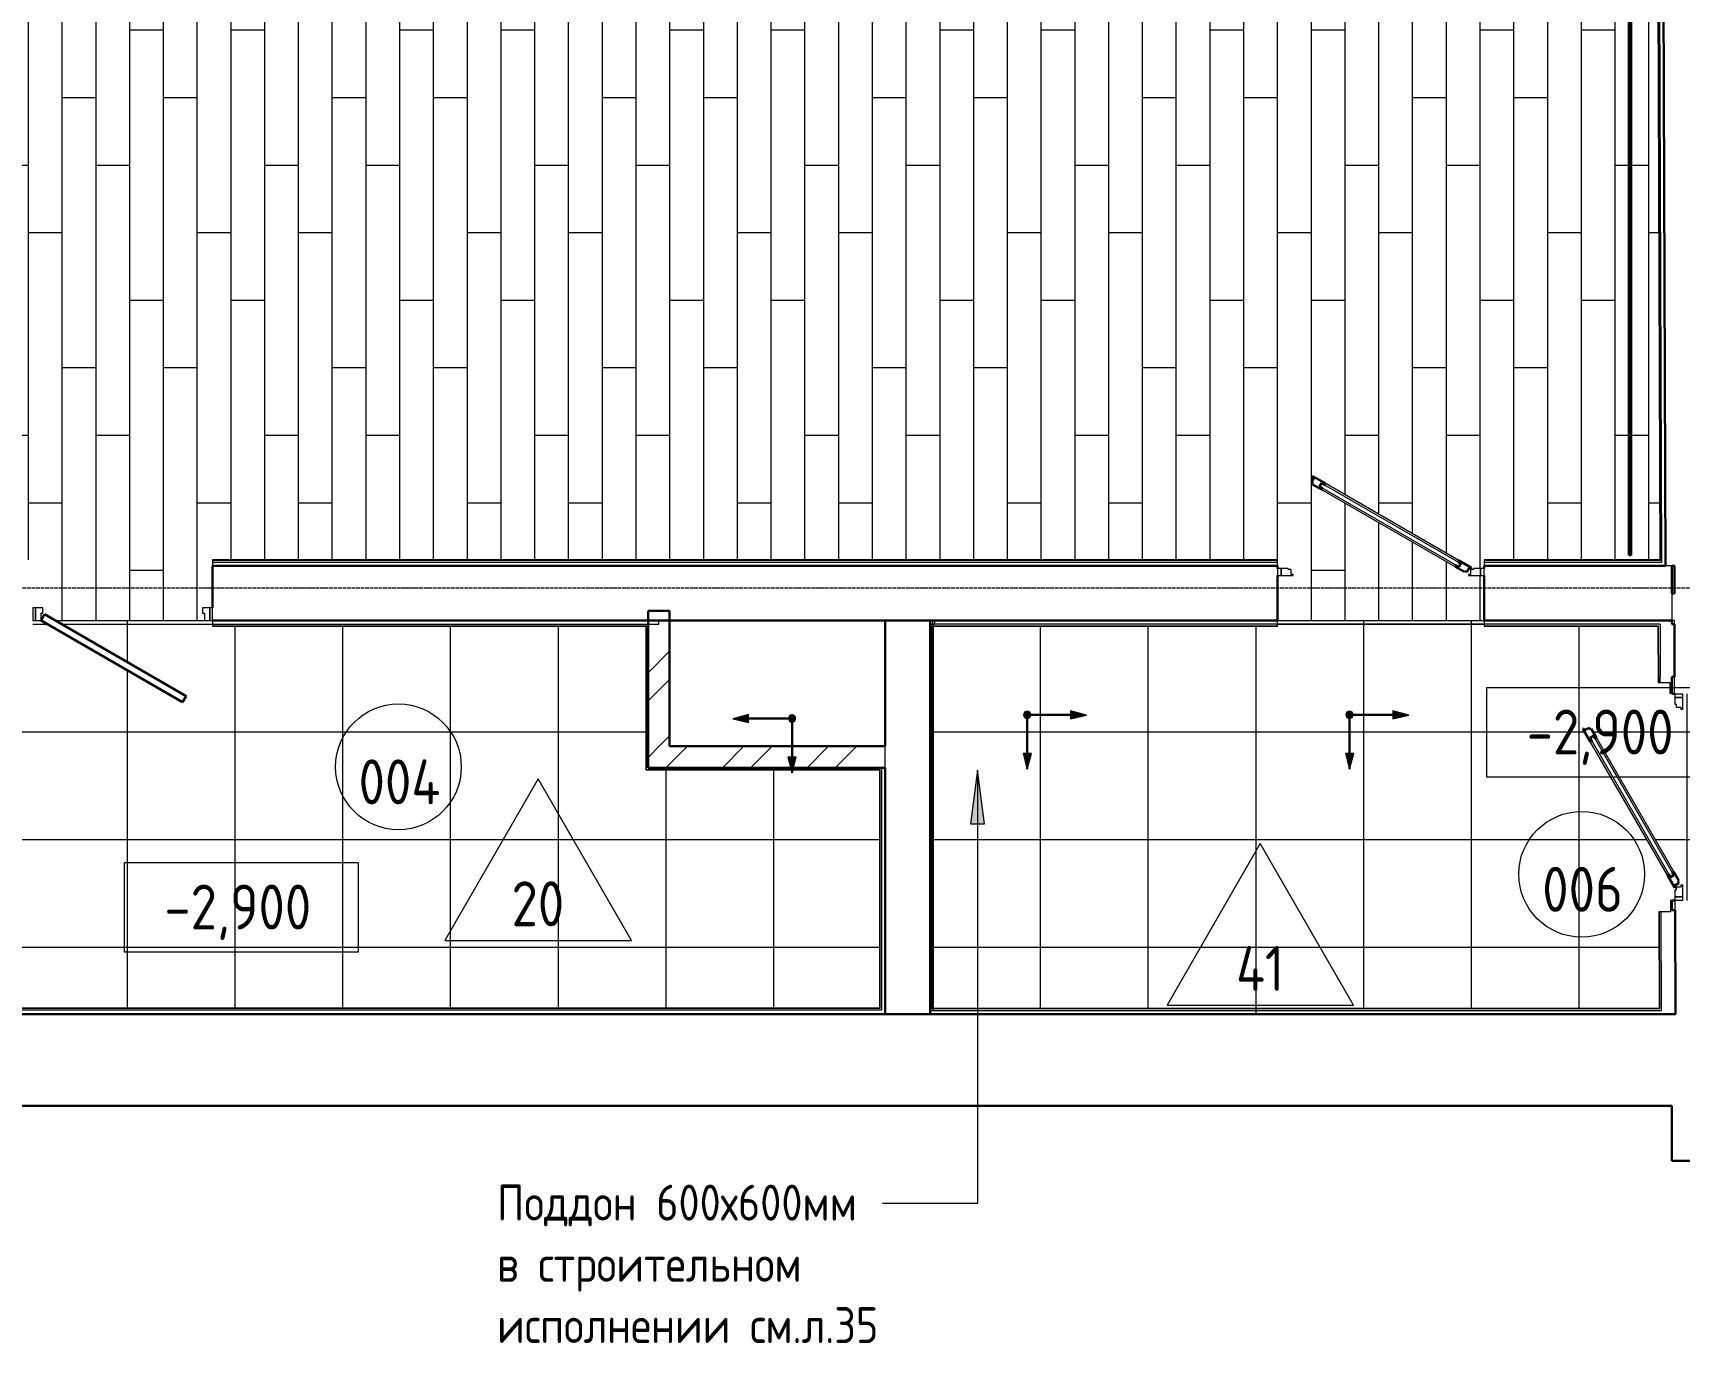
# Model space of a CAD drawing. Header units: millimetres. Extents: x -11773 to 96226, y -4908 to 46494.
# Drawn here: x 21061 to 30228, y 16040 to 23335 of the extents above; entities that cross this region are included whole.
import ezdxf

# ---------------------------------------------------------------- set-up
doc = ezdxf.new("R2010")
doc.units = ezdxf.units.MM
doc.linetypes.add('ADSK_Линия сетки', pattern=[25, 20, -2.5, 0, -2.5])
for name, color, linetype, lineweight in [('Аннотация', 7, 'Continuous', 9), ('Двери', 7, 'Continuous', 9), ('Каркас', 7, 'Continuous', 18), ('Марки', 7, 'Continuous', 20), ('Марки помещений', 7, 'Continuous', 20), ('Оси', 7, 'Continuous', 9), ('Отметки', 7, 'Continuous', 9), ('Перекрытие', 7, 'Continuous', 18), ('Перекрытие штриховка', 7, 'Continuous', 18), ('Стены внутренние', 7, 'Continuous', 18), ('Стены несущие', 7, 'Continuous', 30), ('Стены отделка', 7, 'Continuous', 30), ('Стены штриховка', 7, 'Continuous', 9), ('Узлы', 7, 'Continuous', 18)]:
    doc.layers.add(name, color=color, linetype=linetype, lineweight=lineweight)
doc.layers.add('Линии', color=7, linetype='Continuous', lineweight=9, true_color=0x00a600)
doc.styles.add('GOST Common_1', font='GOST_Common.ttf', dxfattribs={"width": 0.9, "height": 250})
doc.styles.add('GOST Common_2', font='GOST_Common.ttf', dxfattribs={"width": 0.9, "height": 250})
doc.styles.add('GOST Common_3', font='GOST_Common.ttf', dxfattribs={"width": 0.9, "height": 200})
pattern_1 = [(45, (0, 0), (-235.7317, 235.7317), []), (45, (157.15, 0), (-235.7317, 235.7317), [])]

# ---------------------------------------------------------------- blocks, each defined once
blk = doc.blocks.new('АС_Дверь_Однопольная_Алюминиевая - 1150х2200 алюм ост EIW30 Д12п-6524472-План полов подвала')
at = {"layer": 'Двери'}
for p, q in [((-450, -420), (-430, -420)), ((-450, -460), (-450, -420)), ((-430, -420), (-430, -460)), ((-430, -420), (-363, -420)), ((-430, -460), (-430, -420)), ((-391, -453.5), (-391, -460)), ((-374.5, -453.5), (-391, -453.5)), ((-374.5, -426.5), (-374.5, -453.5)), ((-363, -426.5), (-374.5, -426.5)), ((-363, -420), (-363, -426.5)), ((613, -420), (680, -420)), ((613, -426.5), (613, -420)), ((624.5, -426.5), (613, -426.5)), ((624.5, -453.5), (624.5, -426.5)), ((641, -453.5), (624.5, -453.5)), ((641, -460), (641, -453.5)), ((680, -420), (700, -420)), ((680, -460), (680, -420)), ((680, -420), (680, -460)), ((700, -420), (700, -460)), ((-430, -460), (-450, -460)), ((-391, -460), (-430, -460)), ((560.3, -467.9), (-215.6, -915.9)), ((-204.9, -934.5), (571.1, -486.5)), ((-204.6, -899.1), (540.2, -469.1)), ((560.2, -503.8), (-184.6, -933.8)), ((571.1, -486.5), (560.3, -467.9)), ((680, -460), (641, -460)), ((700, -460), (680, -460)), ((-215.6, -915.9), (-204.9, -934.5))]:
    blk.add_line(p, q, dxfattribs=at)
at = {"layer": 'Двери', "lineweight": 30}
for p, q in [((540.2, -469.1), (590.5, -440.1)), ((590.5, -440.1), (593.7, -445.7)), ((593.7, -445.7), (603.7, -440)), ((603.7, -440), (617.2, -463.4)), ((617.2, -463.4), (627.1, -457.6)), ((627.1, -457.6), (630.4, -463.3)), ((540.2, -469.1), (544.7, -476.9)), ((544.7, -476.9), (560.3, -467.9)), ((571.1, -486.5), (555.5, -495.5)), ((555.5, -495.5), (560.2, -503.8)), ((630.4, -463.3), (560.2, -503.8)), ((560.3, -467.9), (571.1, -486.5)), ((-254.8, -928.1), (-204.6, -899.1)), ((-200.1, -906.9), (-215.6, -915.9)), ((-215.6, -915.9), (-204.9, -934.5)), ((-204.6, -899.1), (-200.1, -906.9)), ((-261.5, -939.5), (-251.5, -933.7)), ((-248, -962.9), (-261.5, -939.5)), ((-258, -968.6), (-248, -962.9)), ((-254.7, -974.3), (-258, -968.6)), ((-251.5, -933.7), (-254.8, -928.1)), ((-184.6, -933.8), (-254.7, -974.3)), ((-204.9, -934.5), (-189.3, -925.5)), ((-189.3, -925.5), (-184.6, -933.8))]:
    blk.add_line(p, q, dxfattribs=at)
blk = doc.blocks.new('АС_Дверь_Однопольная_Алюминиевая - 1150х2200 алюм ост EIW30 Д12л-6525024-План полов подвала')
at = {"layer": 'Двери'}
for p, q in [((-450, -97.5), (-450, -137.5)), ((-430, -97.5), (-450, -97.5)), ((-450, -137.5), (-430, -137.5)), ((-430, -137.5), (-430, -97.5)), ((-363, -97.5), (-430, -97.5)), ((-430, -97.5), (-430, -137.5)), ((-430, -137.5), (-391, -137.5)), ((-391, -137.5), (-391, -131)), ((-391, -131), (-374.5, -131)), ((-374.5, -131), (-374.5, -104)), ((-374.5, -104), (-363, -104)), ((-363, -104), (-363, -97.5)), ((-321.1, -164), (-310.3, -145.4)), ((454.9, -612), (-321.1, -164)), ((-310.3, -145.4), (465.6, -593.4)), ((-310.2, -181.3), (434.6, -611.3)), ((454.6, -576.6), (-290.2, -146.6)), ((680, -97.5), (613, -97.5)), ((613, -97.5), (613, -104)), ((613, -104), (624.5, -104)), ((624.5, -104), (624.5, -131)), ((624.5, -131), (641, -131)), ((641, -131), (641, -137.5)), ((641, -137.5), (680, -137.5)), ((700, -97.5), (680, -97.5)), ((680, -97.5), (680, -137.5)), ((680, -137.5), (680, -97.5)), ((680, -137.5), (700, -137.5)), ((700, -137.5), (700, -97.5)), ((465.6, -593.4), (454.9, -612))]:
    blk.add_line(p, q, dxfattribs=at)
at = {"layer": 'Двери', "lineweight": 30}
for p, q in [((-377.1, -135.1), (-380.4, -140.8)), ((-380.4, -140.8), (-310.2, -181.3)), ((-367.2, -140.9), (-377.1, -135.1)), ((-353.7, -117.5), (-367.2, -140.9)), ((-343.7, -123.2), (-353.7, -117.5)), ((-340.5, -117.6), (-343.7, -123.2)), ((-290.2, -146.6), (-340.5, -117.6)), ((-310.3, -145.4), (-321.1, -164)), ((-321.1, -164), (-305.5, -173)), ((-294.7, -154.4), (-310.3, -145.4)), ((-305.5, -173), (-310.2, -181.3)), ((-290.2, -146.6), (-294.7, -154.4)), ((439.3, -603), (434.6, -611.3)), ((434.6, -611.3), (504.7, -651.8)), ((454.9, -612), (439.3, -603)), ((454.6, -576.6), (450.1, -584.4)), ((450.1, -584.4), (465.6, -593.4)), ((504.8, -605.6), (454.6, -576.6)), ((465.6, -593.4), (454.9, -612)), ((498, -640.4), (511.5, -617)), ((508, -646.1), (498, -640.4)), ((501.5, -611.2), (504.8, -605.6)), ((511.5, -617), (501.5, -611.2)), ((504.7, -651.8), (508, -646.1))]:
    blk.add_line(p, q, dxfattribs=at)
blk = doc.blocks.new('AC_Дверь_Однопольная_Стальная - 1000х2200Н Л Д7л EI30-6473165-План полов подвала')
at = {"layer": 'Двери', "lineweight": 30}
for p, q in [((-333.1, 607.5), (-353.1, 572.9)), ((-353.1, 572.9), (435, 117.9)), ((455, 152.5), (-333.1, 607.5)), ((435, 117.9), (455, 152.5))]:
    blk.add_line(p, q, dxfattribs=at)
at = {"layer": 'Двери'}
for p, q in [((-485, 152.5), (-500, 152.5)), ((-500, 152.5), (-500, 82.5)), ((-455, 152.5), (-485, 152.5)), ((-485, 152.5), (-485, 82.5)), ((-485, 82.5), (-485, 152.5)), ((-455, 112.5), (-455, 152.5)), ((-445, 112.5), (-455, 112.5)), ((-445, 82.5), (-445, 112.5)), ((455, 112.5), (445, 112.5)), ((445, 112.5), (445, 82.5)), ((485, 152.5), (455, 152.5)), ((455, 152.5), (455, 112.5)), ((485, 82.5), (485, 152.5)), ((500, 152.5), (485, 152.5)), ((485, 152.5), (485, 82.5)), ((500, 82.5), (500, 152.5)), ((-500, 82.5), (-485, 82.5)), ((-485, 82.5), (-445, 82.5)), ((445, 82.5), (485, 82.5)), ((485, 82.5), (500, 82.5))]:
    blk.add_line(p, q, dxfattribs=at)
blk = doc.blocks.new('Перемычка- 2Уголка_Полоса - ПР-2-5251770-План полов подвала')
at = {"layer": 'Каркас', "lineweight": 9}
blk.add_line((665, -140), (-665, -140), dxfattribs=at)
blk = doc.blocks.new('ADSK_Марка_Помещение_ОдноЗначение - Номер-159740-План полов подвала')
at = {"layer": 'Марки помещений'}
blk.add_circle((0, 0), 3.5, dxfattribs=at)
blk = doc.blocks.new('ADSK_Марка_ПерекрытиеПол - Экземпляр_Отделка пола-158379-План полов подвала')
at = {"layer": 'Марки', "color": 1, "true_color": 0xff0000}
for p, q in [((0, 9), (-5.196, 0)), ((5.196, 0), (0, 9)), ((-5.196, 0), (5.196, 0))]:
    blk.add_line(p, q, dxfattribs=at)
blk = doc.blocks.new('Высотные отметки - Рамка-12095-План полов подвала')
at = {"layer": 'Аннотация', "lineweight": 20}
for p, q in [((-6.5, 0), (-6.5, 5)), ((-6.5, 5), (6.5, 5)), ((6.5, 5), (6.5, 0)), ((6.5, 0), (-6.5, 0))]:
    blk.add_line(p, q, dxfattribs=at)

msp = doc.modelspace()

# ---------------------------------------------------------------- hatches: boundary and pattern name
at = {"layer": 'Аннотация'}
msp.add_hatch(color=256, dxfattribs=at).paths.add_polyline_path([(26321.512, 19230.986), (26282.016, 18930.986), (26361.007, 18930.986)])
at = {"layer": 'Перекрытие штриховка', "lineweight": 9, "true_color": 0x787878}
h = msp.add_hatch(dxfattribs=at)
h.set_pattern_fill('FP_3', color=8, style=0, pattern_type=2)
h.set_pattern_definition([(270, (24420.32, 31623.25), (188, 1e-14), []), (0, (24420.3, 31623.25), (376, 376), [188, -1316]), (0, (24608.3, 30871.25), (376, 376), [188, -1316])])
h.paths.add_polyline_path([(30046.893, 42661.821), (30048.893, 42661.846), (30048.887, 42663.825), (30046.897, 42661.825)])
h.paths.add_polyline_path([(18414.397, 42636.946), (18412.397, 42638.921), (18412.397, 42636.942)])
h.paths.add_polyline_path([(18896.318, 20063.451), (20046.318, 20063.451), (20046.318, 20313.451), (19959.318, 20313.451), (19959.318, 20319.951), (19970.818, 20319.951), (19970.818, 20346.951), (19987.318, 20346.951), (19987.318, 20353.451), (20046.318, 20353.451), (20046.318, 20400.451), (21061.318, 20400.451), (21061.318, 20133.451), (21116.318, 20133.451), (21116.318, 20103.451), (21106.318, 20103.451), (21106.318, 20063.451), (21126.318, 20098.092), (21186.318, 20063.451), (22016.318, 20063.451), (22016.318, 20103.451), (22006.318, 20103.451), (22006.318, 20133.451), (22061.318, 20133.451), (22061.318, 20400.451), (27992.318, 20400.451), (27992.318, 20353.451), (28051.318, 20352.803), (28051.318, 20346.951), (28067.818, 20346.951), (28067.818, 20319.951), (28079.318, 20319.951), (28079.318, 20313.451), (27992.318, 20313.451), (27992.318, 20063.451), (29142.318, 20063.451), (29142.318, 20313.451), (29055.318, 20313.451), (29055.318, 20319.951), (29066.818, 20319.951), (29066.818, 20346.951), (29083.318, 20346.951), (29083.318, 20353.451), (29142.318, 20353.451), (29142.318, 20400.451), (30120.329, 20400.451), (30054.901, 40234.289), (30086.901, 40234.394), (30086.659, 40284.526), (29885.594, 40630.143), (29920.169, 40650.257), (30086.472, 40364.394), (30082.283, 41503.639), (29669.728, 40783.598), (29635.021, 40803.484), (30082.447, 41584.519), (30082.283, 41634.387), (30050.283, 41634.288), (30046.893, 42661.821), (20157.529, 42640.674), (20157.503, 42672.674), (30068.865, 42693.868), (30068.865, 42673.868), (30058.854, 42673.846), (30059.136, 42588.203), (30079.136, 42588.269), (30078.656, 42733.889), (20157.375, 42712.674), (20156.006, 43282.672), (20096.156, 43282.544), (20096.156, 43312.544), (20106.092, 43312.566), (20106.006, 43352.565), (18945.108, 43349.562), (18886.083, 43315.316), (18866.01, 43349.562), (18866.095, 43309.914), (18876.095, 43309.914), (18876.159, 43279.935), (18816.159, 43279.807), (18817.378, 42709.808), (18362.397, 42708.835), (18362.397, 42668.835), (18817.463, 42669.808), (18817.31, 42637.808), (18414.397, 42636.921), (18414.397, 24043.318), (18569.47, 24043.318), (18569.47, 42611.318), (18581.47, 42611.318), (18581.47, 24026.318), (18569.47, 24026.318), (18569.47, 24031.318), (18414.397, 24031.318), (18414.397, 23335), (18382.397, 23335), (18382.397, 42648.878), (18362.397, 42648.835), (18362.397, 20388.451), (18382.397, 20388.451), (18382.397, 21995), (18414.397, 21995), (18414.397, 21440.451), (18575.47, 21440.451), (18575.47, 21428.451), (18414.397, 21428.451), (18414.397, 20400.451), (18582.397, 20400.451), (18582.397, 21440.451), (18594.397, 21440.451), (18594.397, 20400.451), (18896.318, 20400.451), (18896.318, 20353.451), (18955.318, 20353.451), (18955.318, 20346.951), (18971.818, 20346.951), (18971.818, 20319.951), (18983.318, 20319.951), (18983.318, 20313.451), (18896.318, 20313.451), (18896.318, 20196.865)])
h.paths.add_polyline_path([(29045.979, 20333.439), (29036.02, 20339.189), (29032.77, 20333.56), (28187.61, 20821.701), (28190.758, 20827.201), (28180.82, 20832.939), (28194.32, 20856.322), (28184.36, 20862.072), (28187.61, 20867.701), (29072.688, 20356.701), (29069.438, 20351.072), (29059.409, 20356.701), (29046.049, 20333.56)])
h.paths.add_polyline_path([(18992.656, 20333.439), (18978.947, 20356.701), (18969.197, 20351.072), (18966.156, 20356.822), (19851.106, 20867.56), (19854.275, 20862.072), (19844.315, 20856.322), (19857.815, 20832.939), (19847.856, 20827.189), (19851.025, 20821.513), (19005.865, 20333.56), (19002.615, 20339.189), (18992.865, 20333.56)])
h.paths.add_polyline_path([(18412.397, 20398.451), (18414.397, 20398.451), (18414.397, 20400.451)])
h.paths.add_polyline_path([(30122.335, 20398.452), (30122.329, 20400.451), (30120.329, 20400.451), (30122.329, 20398.458)])
h.paths.add_polyline_path([(29949.188, 20426.318), (29949.188, 40026.318), (29961.188, 40026.318), (29961.188, 39632.318), (30055.455, 39632.318), (30054.901, 39620.318), (29961.188, 39620.318), (29961.188, 20426.318)])
h.paths.add_polyline_path([(18582.397, 24026.318), (18582.397, 42637.175), (18594.397, 42636.946), (18594.397, 24026.318)])
h = msp.add_hatch(dxfattribs=at)
h.set_pattern_fill('FP_4', color=8, style=0, pattern_type=2)
h.set_pattern_definition([(180, (23387.14, 18843.45), (-7e-14, -600), []), (270, (23387.14, 18843.45), (600, 4e-14), [])])
h.paths.add_polyline_path([(25775.141, 17905.125), (25775.141, 19231.451), (24477.141, 19231.451), (24477.141, 19233.451), (24475.141, 19233.451), (24475.141, 20031.451), (22061.318, 20031.451), (22061.318, 20063.451), (21186.318, 20063.451), (21914.401, 19643.092), (21894.401, 19608.451), (21106.318, 20063.451), (21061.318, 20063.451), (21061.318, 20031.451), (20783.676, 20031.451), (20783.676, 17905.125), (24448.815, 17905.125)])
h.paths.add_polyline_path([(25777.141, 17903.125), (25776.083, 17905.125), (25775.141, 17905.125)])
h.paths.add_polyline_path([(20783.676, 17903.125), (20783.676, 17905.125), (20781.676, 17903.125)])
h.paths.add_polyline_path([(25775.141, 19231.451), (25777.141, 19233.451), (25775.141, 19233.451)])
h.paths.add_polyline_path([(24475.141, 20031.451), (24477.141, 20031.451), (24477.116, 20033.426)])
h.paths.add_polyline_path([(20781.676, 20031.451), (20783.676, 20031.451), (20781.676, 20033.451)])
h = msp.add_hatch(dxfattribs=at)
h.set_pattern_fill('FP_45', color=8, style=0, pattern_type=2)
h.set_pattern_definition([(270, (19472.14, 18843.45), (600, 4e-14), []), (0, (19472.14, 18843.45), (0, 600), [])])
h.paths.add_polyline_path([(30117.175, 17903.572), (30115.401, 18441.96), (30180.401, 18442.175), (30180.401, 18505), (30207.29, 18505), (30207.441, 18564), (30213.79, 18564), (30213.79, 18580.5), (30240.79, 18580.5), (30240.79, 18592), (30247.29, 18592), (30247.29, 18505), (30547.29, 18505), (30547.29, 19655), (30247.29, 19655), (30247.29, 19568), (30240.79, 19568), (30240.79, 19579.5), (30213.79, 19579.5), (30213.79, 19596), (30207.29, 19596), (30207.29, 19655), (30187.29, 19655), (30187.29, 19658.144), (30176.396, 19658.197), (30176.196, 19718.773), (30111.197, 19718.565), (30110.127, 20031.451), (29142.318, 20031.451), (29142.318, 20063.451), (27992.318, 20063.451), (27992.318, 20031.451), (26077.141, 20031.451), (26077.141, 17903.572), (30115.401, 17903.572)])
h.paths.add_polyline_path([(30119.181, 17901.572), (30117.175, 17903.572), (30117.401, 17901.572)])
h.paths.add_polyline_path([(30204.04, 18574.629), (29693.181, 19459.789), (29698.669, 19462.957), (29704.419, 19452.998), (29727.801, 19466.498), (29733.551, 19456.539), (29739.228, 19459.707), (30227.181, 18614.548), (30221.551, 18611.298), (30227.181, 18601.269), (30204.04, 18587.629), (30209.281, 18577.655), (30206.959, 18576.315)])
h.paths.add_polyline_path([(30110.166, 20031.451), (30112.127, 20033.451), (30110.16, 20033.451)])
h.paths.add_polyline_path([(26077.141, 20043.451), (26082.5, 20043.451), (26082.5, 20063.451), (26057.141, 20063.451), (26057.141, 20043.451), (26073.141, 20043.451)])
at = {"layer": 'Стены внутренние', "true_color": 0x0080ff}
msp.add_hatch(color=150, dxfattribs=at).paths.add_polyline_path([(29949.188, 20426.318), (29961.188, 20426.318), (29961.188, 40026.318), (29949.188, 40026.318), (29949.188, 20872.705)])
at = {"layer": 'Стены внутренние', "lineweight": 9}
h = msp.add_hatch(dxfattribs=at)
h.set_pattern_fill('FP_36', color=256, style=0, pattern_type=2)
h.set_pattern_definition(pattern_1)
h.paths.add_polyline_path([(24487.141, 19363.451), (24607.141, 19363.451), (24607.141, 20063.451), (24487.141, 20063.451)])
h = msp.add_hatch(dxfattribs=at)
h.set_pattern_fill('FP_36', color=256, style=0, pattern_type=2)
h.set_pattern_definition(pattern_1)
h.paths.add_polyline_path([(25194.315, 19243.451), (25807.141, 19243.451), (25807.141, 19363.451), (24487.141, 19363.451), (24487.141, 19243.451), (24547.141, 19243.451)])
at = {"layer": 'Узлы', "true_color": 0xff0000}
for points in [[(25046.671, 19494.74), (25046.671, 19540.349), (24958.5, 19516.723)], [(25288.715, 19497.963), (25293.892, 19498.644), (25298.715, 19500.642), (25302.857, 19503.821), (25306.036, 19507.963), (25308.034, 19512.786), (25308.312, 19521.025), (25308.034, 19523.139), (25306.036, 19527.963), (25302.857, 19532.105), (25298.715, 19535.283), (25293.892, 19537.281), (25288.715, 19537.963), (25283.539, 19537.281), (25278.715, 19535.283), (25274.573, 19532.105), (25271.395, 19527.963), (25269.118, 19521.025), (25268.715, 19517.963), (25269.397, 19512.786), (25271.395, 19507.963), (25274.573, 19503.821), (25278.715, 19500.642), (25283.539, 19498.644)], [(26597.841, 19518.435), (26603.018, 19519.116), (26607.841, 19521.114), (26611.984, 19524.293), (26615.162, 19528.435), (26617.16, 19533.259), (26617.841, 19538.435), (26617.16, 19543.611), (26615.162, 19548.435), (26611.984, 19552.577), (26607.841, 19555.755), (26603.018, 19557.753), (26597.841, 19558.435), (26592.665, 19557.753), (26587.841, 19555.755), (26583.699, 19552.577), (26580.521, 19548.435), (26578.523, 19543.611), (26577.841, 19538.435), (26578.523, 19533.259), (26580.521, 19528.435), (26583.699, 19524.293), (26587.841, 19521.114), (26592.665, 19519.116)], [(26839.886, 19515.212), (26928.056, 19537.196), (26839.886, 19560.821), (26839.886, 19518.435)], [(28392.841, 19518.435), (28398.018, 19519.116), (28402.841, 19521.114), (28406.984, 19524.293), (28410.162, 19528.435), (28412.16, 19533.259), (28412.841, 19538.435), (28412.16, 19543.611), (28410.162, 19548.435), (28406.984, 19552.577), (28402.841, 19555.755), (28398.018, 19557.753), (28392.841, 19558.435), (28387.665, 19557.753), (28382.841, 19555.755), (28378.699, 19552.577), (28375.521, 19548.435), (28373.523, 19543.611), (28372.841, 19538.435), (28373.523, 19533.259), (28375.521, 19528.435), (28378.699, 19524.293), (28383.057, 19521.025), (28387.665, 19519.116)], [(28634.886, 19515.212), (28723.056, 19537.196), (28634.886, 19560.821), (28634.886, 19518.435)], [(25288.715, 19215.141), (25310.698, 19303.312), (25265.09, 19303.312), (25284.345, 19231.451)], [(26597.841, 19235.614), (26621.467, 19323.784), (26575.858, 19323.784), (26583.699, 19292.335)], [(28392.841, 19235.614), (28416.467, 19323.784), (28370.858, 19323.784), (28378.699, 19292.335)]]:
    msp.add_hatch(color=1, dxfattribs=at).paths.add_polyline_path(points)

# ---------------------------------------------------------------- linework, layer by layer
at = {"layer": 'Аннотация'}
for p, q in [((26321.512, 19230.986), (26282.016, 18930.986)), ((26361.007, 18930.986), (26321.512, 19230.986)), ((26321.512, 19230.986), (26321.512, 16818.115)), ((26282.016, 18930.986), (26361.007, 18930.986)), ((25792.237, 16818.115), (25792.448, 16818.115)), ((26321.512, 16818.115), (25792.237, 16818.115))]:
    msp.add_line(p, q, dxfattribs=at)
at = {"layer": 'Линии', "color": 1, "lineweight": 18, "true_color": 0xff0000}
for p, q in [((25046.671, 19540.349), (24958.5, 19516.723)), ((25046.671, 19494.74), (25046.671, 19540.349)), ((26839.886, 19560.821), (26839.886, 19515.212)), ((26928.056, 19537.196), (26839.886, 19560.821)), ((26839.886, 19515.212), (26928.056, 19537.196)), ((28634.886, 19560.821), (28634.886, 19515.212)), ((28723.056, 19537.196), (28634.886, 19560.821)), ((28634.886, 19515.212), (28723.056, 19537.196)), ((24958.5, 19516.723), (25046.671, 19494.74)), ((25265.09, 19303.312), (25288.715, 19215.141)), ((25310.698, 19303.312), (25265.09, 19303.312)), ((25288.715, 19215.141), (25310.698, 19303.312)), ((26621.467, 19323.784), (26575.858, 19323.784)), ((26575.858, 19323.784), (26597.841, 19235.614)), ((26597.841, 19235.614), (26621.467, 19323.784)), ((28416.467, 19323.784), (28370.858, 19323.784)), ((28370.858, 19323.784), (28392.841, 19235.614)), ((28392.841, 19235.614), (28416.467, 19323.784))]:
    msp.add_line(p, q, dxfattribs=at)
at = {"layer": 'Линии', "color": 1, "lineweight": 30, "true_color": 0xff0000}
for p, q in [((26597.841, 19538.435), (26597.841, 19238.435)), ((26597.841, 19538.435), (26897.841, 19538.435)), ((28392.841, 19538.435), (28392.841, 19238.435)), ((28392.841, 19538.435), (28692.841, 19538.435)), ((25288.715, 19517.963), (24988.715, 19517.963)), ((25288.715, 19517.963), (25288.715, 19217.963))]:
    msp.add_line(p, q, dxfattribs=at)
at = {"layer": 'Линии', "color": 1, "lineweight": 18, "true_color": 0xff0000}
for centre, start, end in [((25288.715, 19517.963), 0, 180), ((26597.841, 19538.435), 0, 180), ((26597.841, 19538.435), 180, 0), ((28392.841, 19538.435), 0, 180), ((28392.841, 19538.435), 180, 0), ((25288.715, 19517.963), 180, 0)]:
    msp.add_arc(centre, 20, start, end, dxfattribs=at)
at = {"layer": 'Оси', "linetype": 'ADSK_Линия сетки'}
msp.add_line((-10973.221, 20245), (56115, 20245), dxfattribs=at)
at = {"layer": 'Перекрытие'}
for p, q in [((30202.061, 20215.951), (30187.29, 20215.951)), ((21186.318, 20063.451), (22016.318, 20063.451))]:
    msp.add_line(p, q, dxfattribs=at)
at = {"layer": 'Стены внутренние'}
for p, q in [((27992.318, 20063.451), (29142.318, 20063.451)), ((29142.318, 20043.451), (27992.318, 20043.451))]:
    msp.add_line(p, q, dxfattribs=at)
at = {"layer": 'Стены несущие'}
for p, q in [((30086.901, 40234.394), (30152.435, 20368.451)), ((29949.188, 40026.318), (29949.188, 20426.318)), ((29961.188, 20426.318), (29961.188, 40026.318)), ((22061.318, 20368.451), (27945, 20368.451)), ((22061.318, 20368.451), (22061.318, 20133.451)), ((27992.318, 20368.451), (22061.318, 20368.451)), ((27992.318, 20353.451), (27992.318, 20368.451)), ((30152.435, 20368.451), (29142.318, 20368.451)), ((29142.318, 20368.451), (29142.318, 20353.451)), ((29485, 20368.451), (30132.435, 20368.451)), ((29949.188, 20426.318), (29961.188, 20426.318)), ((30187.29, 20368.451), (30202.061, 20368.451)), ((30187.29, 20214.481), (30187.29, 20368.451)), ((30202.061, 20368.451), (30202.061, 20214.53)), ((27992.318, 20063.451), (27992.318, 20313.451)), ((29142.318, 20313.451), (29142.318, 20063.451)), ((30202.061, 20214.53), (30187.29, 20214.481)), ((24607.141, 20117.502), (24487.141, 20117.502)), ((24487.141, 20117.502), (24487.141, 19243.451)), ((24607.141, 19363.451), (24607.141, 20117.502)), ((27992.318, 20063.451), (22061.318, 20063.451)), ((25807.141, 20063.451), (25807.141, 19363.451)), ((26057.141, 17871.572), (26057.141, 20063.451)), ((29142.318, 20063.451), (30187.29, 20063.451)), ((30187.29, 20063.451), (30187.29, 20043.451)), ((30187.29, 20043.451), (30202.127, 20043.451)), ((30203.094, 19750), (30202.127, 20043.451)), ((30187.29, 19750), (30187.29, 19655)), ((30203.094, 19750), (30187.29, 19750)), ((30203.094, 19750), (30203.094, 19750)), ((30187.29, 19655), (30207.29, 19655)), ((25807.141, 19363.451), (24607.141, 19363.451)), ((24487.141, 19243.451), (25807.141, 19243.451)), ((25807.141, 17871.572), (25807.141, 19243.451)), ((30187.29, 18505), (30187.29, 18450)), ((30207.29, 18505), (30187.29, 18505)), ((30187.29, 18450), (30207.375, 18450)), ((30209.281, 17871.572), (30207.375, 18450)), ((30209.281, 17871.572), (20751.676, 17871.572)), ((18362.397, 17361.572), (30187.29, 17361.572)), ((30187.29, 17361.572), (30187.29, 17055.616)), ((30187.29, 17055.616), (36177.567, 17055.616))]:
    msp.add_line(p, q, dxfattribs=at)
at = {"layer": 'Стены отделка', "lineweight": 9}
for p, q in [((30054.901, 40234.289), (30120.329, 20400.451)), ((30152.435, 20368.39), (30086.901, 40234.394)), ((22061.318, 20400.451), (22061.318, 20368.451)), ((27992.318, 20400.451), (22061.318, 20400.451)), ((27945, 20388.451), (27992.318, 20388.451)), ((27945, 20368.451), (27992.318, 20368.451)), ((27992.318, 20368.451), (27992.318, 20400.451)), ((29142.318, 20400.451), (29142.318, 20368.451)), ((30120.329, 20400.451), (29142.318, 20400.451)), ((29142.318, 20388.451), (29485, 20388.451)), ((29142.318, 20368.451), (29485, 20368.451)), ((30132.369, 20388.451), (30132.336, 20398.451)), ((30132.435, 20368.324), (30152.435, 20368.39)), ((22061.318, 20063.451), (22061.318, 20031.451)), ((22061.318, 20031.451), (24475.141, 20031.451)), ((24475.141, 20031.451), (24475.141, 19233.451)), ((24487.141, 20043.451), (24547.141, 20043.451)), ((24547.141, 20043.451), (24547.141, 20063.451)), ((26082.5, 20043.451), (26057.141, 20043.451)), ((26061.141, 20043.451), (26061.141, 17891.572)), ((26073.141, 17903.572), (26073.141, 20031.451)), ((26073.141, 20031.451), (27992.318, 20031.451)), ((26077.141, 17891.572), (26077.141, 20043.451)), ((26082.5, 20063.451), (26082.5, 20043.451)), ((27992.318, 20043.451), (27945, 20043.451)), ((27992.318, 20031.451), (27992.318, 20063.451)), ((29142.318, 20063.451), (29142.318, 20063.451)), ((29142.318, 20063.451), (29142.318, 20031.451)), ((29485, 20043.451), (29142.318, 20043.451)), ((29142.318, 20031.451), (30110.166, 20031.451)), ((30122.127, 20043.451), (30110.127, 20043.451)), ((30110.166, 20031.451), (30111.197, 19718.559)), ((30202.061, 20063.451), (30187.29, 20063.451)), ((30202.127, 20043.451), (30202.061, 20063.451)), ((30111.197, 19718.559), (30176.196, 19718.773)), ((30123.197, 19718.598), (30123.093, 19750)), ((30176.196, 19718.773), (30176.396, 19658.108)), ((30203.396, 19658.197), (30203.094, 19750)), ((30176.396, 19658.108), (30203.396, 19658.197)), ((24477.141, 19231.451), (25775.141, 19231.451)), ((25775.141, 19231.451), (25775.141, 17905.125)), ((25787.141, 19243.451), (25787.141, 17893.125)), ((30180.401, 18442.175), (30115.401, 18441.96)), ((30115.401, 18441.96), (30117.175, 17903.572)), ((30187.29, 18505), (30180.194, 18505)), ((30180.194, 18505), (30180.401, 18442.175)), ((30207.375, 18450), (30207.194, 18505)), ((25787.141, 17893.125), (20771.676, 17893.125)), ((25775.141, 17905.125), (20783.676, 17905.125)), ((26061.141, 17891.572), (30129.214, 17891.572)), ((30117.175, 17903.572), (26073.141, 17903.572)), ((20751.676, 17873.125), (25807.141, 17873.125))]:
    msp.add_line(p, q, dxfattribs=at)
at = {"layer": 'Стены штриховка'}
for p, q in [((30056.901, 40234.295), (30122.336, 20398.451)), ((30132.336, 20398.451), (30066.901, 40234.328)), ((27992.318, 20398.451), (22061.318, 20398.451)), ((22061.318, 20388.451), (27945, 20388.451)), ((30122.336, 20398.451), (29142.318, 20398.451)), ((29485, 20388.451), (30132.369, 20388.451)), ((30187.29, 20368.451), (30152.435, 20368.451)), ((30187.29, 20214.481), (30187.29, 20063.451)), ((22061.318, 20043.451), (24487.141, 20043.451)), ((22061.318, 20033.451), (24477.141, 20033.451)), ((24477.141, 20033.451), (24477.141, 19231.451)), ((26071.141, 17901.572), (26071.141, 20033.451)), ((26071.141, 20033.451), (27992.318, 20033.451)), ((27945, 20043.451), (26082.5, 20043.451)), ((29142.318, 20033.451), (30112.16, 20033.451)), ((30110.127, 20043.451), (29485, 20043.451)), ((30112.16, 20033.451), (30113.197, 19718.565)), ((30122.127, 20043.451), (30123.093, 19750)), ((25807.141, 19243.451), (25807.141, 19363.451)), ((24475.141, 19233.451), (25777.141, 19233.451)), ((24475.141, 19233.451), (24475.141, 19231.451)), ((24475.141, 19231.451), (24477.141, 19231.451)), ((25777.141, 19233.451), (25777.141, 17903.125)), ((30117.401, 18441.967), (30119.181, 17901.572)), ((30127.401, 18442), (30129.214, 17891.572)), ((25777.141, 17903.125), (20781.676, 17903.125)), ((30119.181, 17901.572), (26071.141, 17901.572))]:
    msp.add_line(p, q, dxfattribs=at)

# ---------------------------------------------------------------- block references
at = {"layer": 'Двери'}
for name, p, rotation in [('АС_Дверь_Однопольная_Алюминиевая - 1150х2200 алюм ост EIW30 Д12л-6525024-План полов подвала', (28692.318, 20215.951), 180), ('АС_Дверь_Однопольная_Алюминиевая - 1150х2200 алюм ост EIW30 Д12п-6524472-План полов подвала', (30667.29, 19205), 269.9999999999999)]:
    msp.add_blockref(name, p, dxfattribs=dict(at, rotation=rotation))
at = {"layer": 'Двери', "color": 8, "true_color": 0x7f7f7f, "rotation": 180}
msp.add_blockref('AC_Дверь_Однопольная_Стальная - 1000х2200Н Л Д7л EI30-6473165-План полов подвала', (21561.318, 20215.951), dxfattribs=at)
at = {"layer": 'Каркас', "lineweight": 9, "rotation": 89.99999999999946}
msp.add_blockref('Перемычка- 2Уголка_Полоса - ПР-2-5251770-План полов подвала', (27732.141, 18532.987), dxfattribs=at)
at = {"layer": 'Марки', "color": 1, "true_color": 0xff0000, "xscale": 99.99999999999993, "yscale": 99.99999999999993, "zscale": 99.99999999999993}
for p in [(23874.128, 18281.72), (27896.34, 17921.657)]:
    msp.add_blockref('ADSK_Марка_ПерекрытиеПол - Экземпляр_Отделка пола-158379-План полов подвала', p, dxfattribs=at)
at = {"layer": 'Марки помещений', "xscale": 99.99999999999993, "yscale": 99.99999999999993, "zscale": 99.99999999999993}
for p in [(23096.963, 19248.624), (29685.867, 18650.328)]:
    msp.add_blockref('ADSK_Марка_Помещение_ОдноЗначение - Номер-159740-План полов подвала', p, dxfattribs=at)
at = {"layer": 'Отметки', "lineweight": 20, "xscale": 99.99999999999993, "yscale": 99.99999999999993, "zscale": 99.99999999999993}
for p in [(29808.322, 19190.925), (22221.979, 18216.454)]:
    msp.add_blockref('Высотные отметки - Рамка-12095-План полов подвала', p, dxfattribs=at)

# ---------------------------------------------------------------- texts
at = {"layer": 'Аннотация', "insert": (23645.948, 16922.238), "char_height": 200, "width": 2149.2, "attachment_point": 1, "line_spacing_factor": 1.022766, "style": 'GOST Common_3'}
msp.add_mtext('\\pxt1.8,3.6,5.4,7.2,9,10.8,12.6,14.4,16.2,18,19.8,21.6,23.4,25.2,27,28.8,30.6,32.4,34.2,36,37.8,39.6,41.4,43.2,45,46.8,48.6,50.4,52.2,54,55.8,57.6;{Поддон 600х600мм в строительном исполнении см.л.35}', dxfattribs=at)
at = {"layer": 'Марки', "color": 1, "lineweight": 9, "true_color": 0xff0000, "char_height": 250, "attachment_point": 5, "line_spacing_factor": 1.022766, "style": 'GOST Common_2'}
for s, insert, width in [('\\pxqc,t1.44,2.88,4.32,5.76,7.2,8.64,10.08,11.52,12.96,14.4,15.84,17.28,18.72,20.16,21.6,23.04,24.48,25.92,27.36,28.8,30.24,31.68,33.12,34.56,36,37.44,38.88,40.32,41.76,43.2,44.64,46.08;20', (23873.097, 18486.146), 345.6), ('\\pxqc,t1.44,2.88,4.32,5.76,7.2,8.64,10.08,11.52,12.96,14.4,15.84,17.28,18.72,20.16,21.6,23.04,24.48,25.92,27.36,28.8,30.24,31.68,33.12,34.56,36,37.44,38.88,40.32,41.76,43.2,44.64,46.08;{41}', (27895.308, 18126.083), 297.9)]:
    msp.add_mtext(s, dxfattribs=dict(at, insert=insert, width=width))
at = {"layer": 'Марки помещений', "lineweight": 9, "char_height": 250, "attachment_point": 5, "line_spacing_factor": 1.022766, "style": 'GOST Common_2'}
for s, insert, width in [('\\pxqc,t1.8,3.6,5.4,7.2,9,10.8,12.6,14.4,16.2,18,19.8,21.6,23.4,25.2,27,28.8,30.6,32.4,34.2,36,37.8,39.6,41.4,43.2,45,46.8,48.6,50.4,52.2,54,55.8,57.6;{004}', (23102.356, 19165.042), 505.8), ('\\pxqc,t1.8,3.6,5.4,7.2,9,10.8,12.6,14.4,16.2,18,19.8,21.6,23.4,25.2,27,28.8,30.6,32.4,34.2,36,37.8,39.6,41.4,43.2,45,46.8,48.6,50.4,52.2,54,55.8,57.6;{006}', (29690.81, 18566.746), 488.7)]:
    msp.add_mtext(s, dxfattribs=dict(at, insert=insert, width=width))
at = {"layer": 'Отметки', "lineweight": 20, "char_height": 250, "width": 1028.82257, "attachment_point": 1, "line_spacing_factor": 1.022761, "style": 'GOST Common_1'}
for insert in [(29379.646, 19567.632), (21793.303, 18593.161)]:
    msp.add_mtext('-2,900', dxfattribs=dict(at, insert=insert))

doc.saveas('drawing.dxf')
